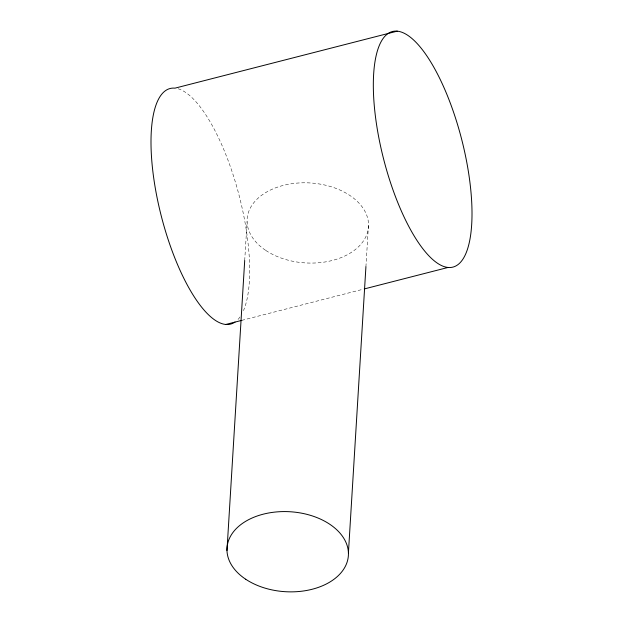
<?xml version="1.0" encoding="UTF-8"?>
<svg xmlns="http://www.w3.org/2000/svg" width="623" height="623" viewBox="0 0 623 623"><rect width="100%" height="100%" fill="white"/><g stroke="black" fill="none" stroke-linecap="round" stroke-linejoin="round"><path stroke-width="0.47" stroke-dasharray="3.12 2.34" d="M244.707 260.539L247.082 221.741M365.919 266.808L368.528 224.132M241.763 320.362L363.279 289.197M178.162 88.785A121.61 40.254 75.6 0 1 235.907 183.871A121.61 40.254 75.6 0 1 243.484 310.62M239.995 316.99A121.61 40.254 75.6 0 1 237.682 319.794M265.834 250.469A60.805 40.051 3.5 0 0 366.815 234.474A60.805 40.051 3.5 0 0 290.762 183.863A60.805 40.051 3.5 0 0 265.834 250.469"/><path stroke-width="0.93" d="M226.967 550.522L244.707 260.539M348.421 552.913L365.919 266.808M397.248 31.15L174.946 88.162A121.61 40.254 75.6 0 0 161.38 216.43A121.61 40.254 75.6 0 0 235.011 322.068M225.752 324.466L241.763 320.362M364.221 288.955L448.054 267.454A121.61 40.254 75.6 0 0 446.566 93.652A121.61 40.254 75.6 0 0 373.333 86.799A121.61 40.254 75.6 0 0 448.054 267.454M245.727 579.25A60.805 40.051 3.5 0 0 346.707 563.262A60.805 40.051 3.5 0 0 270.655 512.651A60.805 40.051 3.5 0 0 245.727 579.25"/></g></svg>
